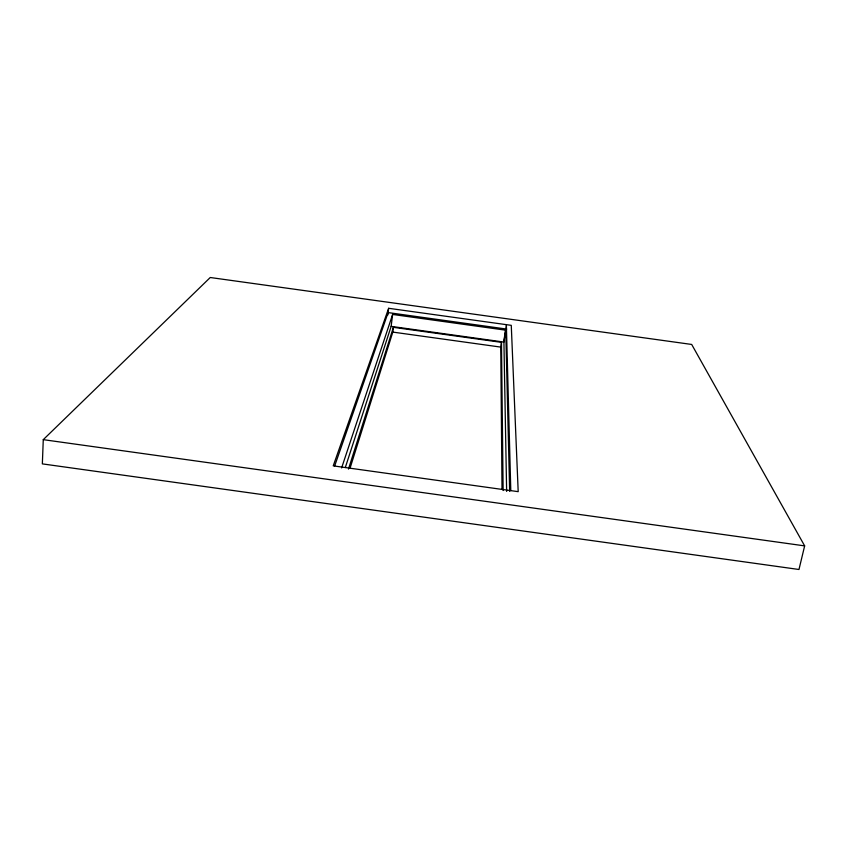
<?xml version="1.0" encoding="UTF-8"?>
<svg xmlns="http://www.w3.org/2000/svg" width="847" height="847" viewBox="0 0 847 847"><rect width="100%" height="100%" fill="white"/><g stroke="black" fill="none" stroke-linecap="round" stroke-linejoin="round"><path stroke-width="1.27" d="M43.271 439.657L42.35 463.881L798.975 569.491L804.65 545.881L691.692 344.454L210.247 277.509L43.271 439.657L804.65 545.881M387.831 314.968L388.646 308.297L511.27 325.343L518.195 491.662L333.231 465.861L388.646 308.297M345.301 467.544L391.145 326.37L392.627 314.449L505.733 330.182L509.661 491.366M350.033 468.243L392.807 332.088L393.4 327.334L501.477 342.357L503.129 490.54M502.017 489.439L500.757 347.101L501.477 342.357M505.733 330.182L503.923 342.061L391.145 326.37M348.466 469.111L393.4 327.334M341.616 467.946L392.627 314.449M334.692 465.85L388.117 312.585L506.697 329.081M392.807 332.088L500.757 347.101M510.794 490.625L506.358 324.666L503.901 340.78L506.644 491.419"/></g></svg>
